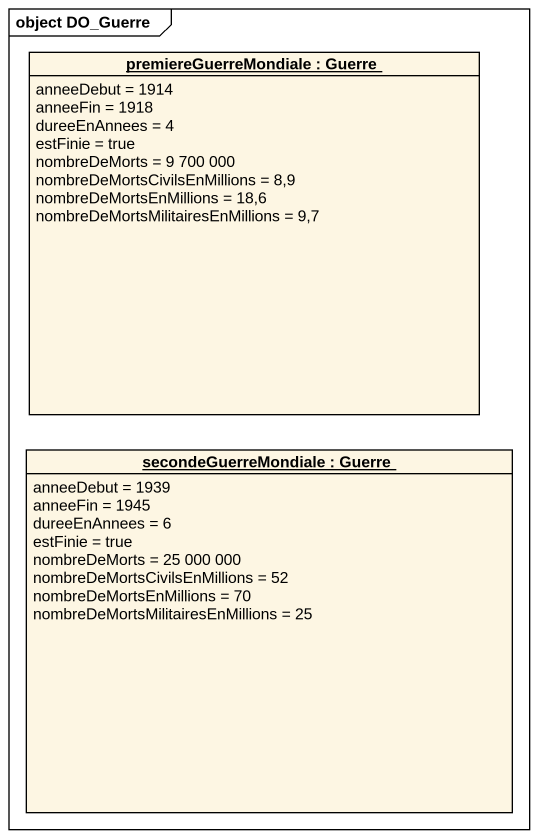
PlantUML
@startuml
mainframe object DO_Guerre
hide circle
hide empty members
object "premiereGuerreMondiale : Guerre" as premiereGuerreMondiale {
  anneeDebut = 1914
  anneeFin = 1918
  dureeEnAnnees = 4
  estFinie = true
  nombreDeMorts = 9 700 000
  nombreDeMortsCivilsEnMillions = 8,9
  nombreDeMortsEnMillions = 18,6
  nombreDeMortsMilitairesEnMillions = 9,7
}
object "secondeGuerreMondiale : Guerre" as secondeGuerreMondiale {
  anneeDebut = 1939
  anneeFin = 1945
  dureeEnAnnees = 6
  estFinie = true
  nombreDeMorts = 25 000 000
  nombreDeMortsCivilsEnMillions = 52
  nombreDeMortsEnMillions = 70
  nombreDeMortsMilitairesEnMillions = 25
}
@enduml
